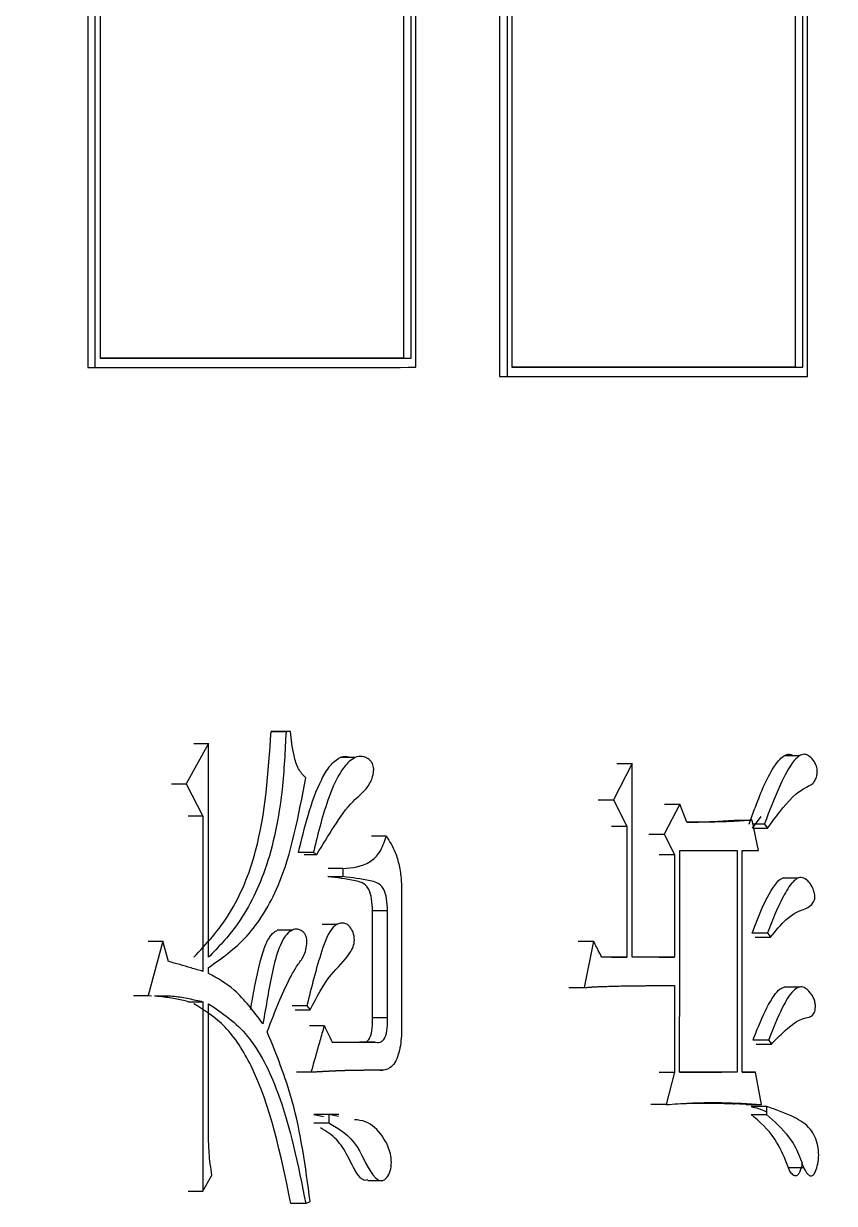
# Model space of a CAD drawing. Header units: millimetres. Extents: x 5659 to 7608, y 3628 to 5007.
# Drawn here: x 6539.54 to 6543.89, y 3838.88 to 3845.21 of the extents above; entities that cross this region are included whole.
import ezdxf

# ---------------------------------------------------------------- set-up
doc = ezdxf.new("R2010")
doc.units = ezdxf.units.MM

msp = doc.modelspace()

# ---------------------------------------------------------------- linework, layer by layer
at = {"color": 7, "linetype": 'Continuous', "lineweight": 25}
for p, q in [((6543.6813, 3852.4155), (6543.6812, 3843.362)), ((6543.723, 3843.362), (6543.723, 3852.4329)), ((6543.7479, 3843.312), (6543.7479, 3852.4433)), ((6542.1359, 3851.7844), (6542.1358, 3843.312)), ((6542.1621, 3851.7942), (6542.1621, 3843.362)), ((6542.0956, 3851.7694), (6542.0956, 3843.312)), ((6541.6202, 3843.412), (6541.6202, 3851.592)), ((6541.6468, 3843.362), (6541.6469, 3851.602)), ((6541.5798, 3851.577), (6541.5798, 3843.412)), ((6539.9242, 3850.9593), (6539.9241, 3843.3619)), ((6539.9522, 3850.9697), (6539.9521, 3843.4119)), ((6539.8852, 3850.9447), (6539.8852, 3843.3619)), ((6541.5798, 3843.412), (6541.6202, 3843.412)), ((6539.8852, 3843.3619), (6541.6069, 3843.362)), ((6539.8852, 3843.3619), (6539.9241, 3843.3619)), ((6541.6069, 3843.362), (6541.6468, 3843.362)), ((6542.0956, 3843.312), (6543.7063, 3843.312)), ((6542.0956, 3843.312), (6542.1358, 3843.312)), ((6543.6812, 3843.362), (6543.723, 3843.362)), ((6543.7063, 3843.312), (6543.7479, 3843.312)), ((6540.87, 3841.4097), (6540.9494, 3841.4097)), ((6540.973, 3841.4097), (6540.8936, 3841.4097)), ((6540.973, 3841.4097), (6540.9494, 3841.4097)), ((6540.5338, 3841.3448), (6540.4142, 3841.1285)), ((6540.4549, 3841.3448), (6540.5338, 3841.3448)), ((6540.5338, 3840.1982), (6540.5338, 3841.3448)), ((6543.7056, 3841.2785), (6543.6219, 3841.2785)), ((6541.3206, 3841.2689), (6541.2402, 3841.2689)), ((6542.8065, 3841.2367), (6542.706, 3841.0419)), ((6542.7246, 3841.2367), (6542.8065, 3841.2367)), ((6542.8065, 3840.1982), (6542.8065, 3841.2367)), ((6540.3355, 3841.1285), (6540.4142, 3841.1285)), ((6540.4142, 3841.1285), (6540.5039, 3840.9554)), ((6542.6243, 3841.0419), (6542.706, 3841.0419)), ((6542.706, 3841.0419), (6542.7786, 3840.9013)), ((6543.0619, 3841.0203), (6542.9788, 3840.8581)), ((6542.9796, 3841.0203), (6543.0619, 3841.0203)), ((6543.1005, 3840.923), (6543.0619, 3841.0203)), ((6540.5039, 3840.9554), (6540.4251, 3840.9554)), ((6540.5039, 3840.9554), (6540.5039, 3840.1224)), ((6542.6968, 3840.9013), (6542.7786, 3840.9013)), ((6542.7786, 3840.9013), (6542.7786, 3840.1982)), ((6543.3689, 3840.9338), (6543.4517, 3840.9338)), ((6543.4969, 3840.9532), (6543.4502, 3840.8906)), ((6543.4844, 3840.7715), (6543.4517, 3840.9338)), ((6543.5171, 3840.9122), (6543.4561, 3840.9122)), ((6541.4881, 3840.8472), (6541.408, 3840.8472)), ((6542.8967, 3840.8581), (6542.9788, 3840.8581)), ((6542.9788, 3840.8581), (6543.0342, 3840.7499)), ((6543.4604, 3840.8906), (6543.5334, 3840.8906)), ((6543.0619, 3840.7715), (6543.3698, 3840.7715)), ((6543.3971, 3840.7715), (6543.4844, 3840.7715)), ((6541.0965, 3840.7607), (6541.0166, 3840.7607)), ((6541.0469, 3840.7499), (6541.1141, 3840.7499)), ((6542.952, 3840.7499), (6543.0342, 3840.7499)), ((6543.0342, 3840.7499), (6543.0342, 3840.1982)), ((6541.2549, 3840.6741), (6541.1751, 3840.6741)), ((6541.2549, 3840.6741), (6541.2549, 3840.6309)), ((6541.1751, 3840.6309), (6541.2549, 3840.6309)), ((6543.6979, 3840.6233), (6543.6142, 3840.6233)), ((6541.5693, 3840.5335), (6541.5693, 3839.8845)), ((6541.4939, 3840.447), (6541.4134, 3840.447)), ((6541.4134, 3839.8737), (6541.4134, 3840.447)), ((6541.4939, 3839.8737), (6541.4939, 3840.447)), ((6540.9815, 3840.3433), (6540.9015, 3840.3433)), ((6541.2232, 3840.3745), (6541.143, 3840.3745)), ((6540.2096, 3840.2847), (6540.2882, 3840.2847)), ((6540.2882, 3840.2847), (6540.2099, 3839.9926)), ((6540.3182, 3840.1765), (6540.2882, 3840.2847)), ((6542.5179, 3840.2847), (6542.5995, 3840.2847)), ((6542.5995, 3840.2847), (6542.549, 3840.0359)), ((6543.4665, 3840.3064), (6543.5497, 3840.3064)), ((6540.5338, 3840.1116), (6540.5338, 3840.1441)), ((6542.7786, 3840.1982), (6542.6444, 3840.1982)), ((6542.6968, 3840.1982), (6542.7786, 3840.1982)), ((6543.0342, 3840.1982), (6542.8065, 3840.1982)), ((6542.952, 3840.1982), (6543.0342, 3840.1982)), ((6542.4675, 3840.0359), (6542.549, 3840.0359)), ((6543.0342, 3840.0468), (6543.0342, 3839.5816)), ((6543.706, 3840.0385), (6543.6223, 3840.0385)), ((6540.1314, 3839.9926), (6540.2099, 3839.9926)), ((6540.2099, 3839.9926), (6540.2276, 3839.9922)), ((6540.4251, 3839.9602), (6540.5039, 3839.9602)), ((6540.5039, 3839.9602), (6540.5039, 3838.9434)), ((6540.5338, 3839.2462), (6540.5338, 3839.9494)), ((6541.0613, 3839.9386), (6540.9818, 3839.9386)), ((6541.0613, 3839.9386), (6541.0789, 3839.9169)), ((6541.1553, 3839.8304), (6541.0757, 3839.8304)), ((6541.4939, 3839.8737), (6541.4134, 3839.8737)), ((6541.1963, 3839.7438), (6541.4241, 3839.7438)), ((6541.1963, 3839.7438), (6541.3437, 3839.7438)), ((6541.4241, 3839.7438), (6541.3442, 3839.7438)), ((6543.5389, 3839.7547), (6543.4559, 3839.7547)), ((6543.472, 3839.7331), (6543.5552, 3839.7331)), ((6541.0848, 3839.5816), (6541.0053, 3839.5816)), ((6541.4534, 3839.5925), (6541.4702, 3839.5925)), ((6542.952, 3839.5816), (6543.0342, 3839.5816)), ((6543.0342, 3839.5816), (6542.9899, 3839.4085)), ((6543.3698, 3839.5816), (6543.0618, 3839.5816)), ((6543.0618, 3839.5816), (6543.2868, 3839.5816)), ((6543.3698, 3839.5816), (6543.2871, 3839.5816)), ((6543.4681, 3839.5816), (6543.3971, 3839.5816)), ((6543.3971, 3839.5816), (6543.4681, 3839.5816)), ((6543.5008, 3839.4085), (6543.4681, 3839.5816)), ((6542.9899, 3839.4085), (6542.9078, 3839.4085)), ((6543.4177, 3839.4085), (6543.3491, 3839.4116)), ((6543.4179, 3839.4085), (6543.5008, 3839.4085)), ((6543.528, 3839.3977), (6543.4451, 3839.3977)), ((6543.528, 3839.3977), (6543.528, 3839.3545)), ((6541.0987, 3839.3544), (6541.1512, 3839.3442)), ((6541.1788, 3839.3544), (6541.0991, 3839.3544)), ((6541.2322, 3839.356), (6541.1526, 3839.356)), ((6541.2313, 3839.3442), (6541.1788, 3839.3544)), ((6541.1788, 3839.3544), (6541.1788, 3839.311)), ((6543.4448, 3839.3546), (6543.528, 3839.3546)), ((6541.0991, 3839.311), (6541.1788, 3839.311)), ((6543.6451, 3839.0707), (6543.7288, 3839.0707)), ((6540.5039, 3838.9434), (6540.5517, 3839.0299)), ((6541.3888, 3839.0017), (6541.4538, 3839.0017)), ((6541.4551, 3839.0017), (6541.4688, 3839.0017)), ((6540.4251, 3838.9434), (6540.5039, 3838.9434)), ((6541.0554, 3838.8785), (6540.9759, 3838.8785)), ((6541.0554, 3838.8785), (6541.0789, 3838.8893))]:
    msp.add_line(p, q, dxfattribs=at)
at = {"color": 7, "linetype": 'Continuous', "lineweight": 25, "flags": 128}
for points in [[(6543.5171, 3840.9122), (6543.5212, 3840.9067), (6543.5273, 3840.8986), (6543.5334, 3840.8906)], [(6543.0618, 3839.5816), (6543.0619, 3840.1766), (6543.0619, 3840.7715)], [(6543.3698, 3840.7715), (6543.3698, 3840.1766), (6543.3698, 3839.5816)], [(6543.3971, 3839.5816), (6543.3971, 3840.1766), (6543.3971, 3840.7715)], [(6543.5334, 3840.328), (6543.5031, 3840.328), (6543.4767, 3840.328), (6543.4505, 3840.328)], [(6543.5334, 3840.328), (6543.5416, 3840.3172), (6543.5497, 3840.3064)], [(6540.9994, 3839.9169), (6541.0282, 3839.9169), (6541.0536, 3839.9169), (6541.0789, 3839.9169)], [(6543.5389, 3839.7547), (6543.547, 3839.7439), (6543.5552, 3839.7331)]]:
    msp.add_lwpolyline(points, dxfattribs=at)
at = {"color": 7, "linetype": 'Continuous', "lineweight": 25}
for points, knots in [([(6479.4188, 3839.9833), (6481.9791, 3840.0082), (6485.5595, 3840.043), (6490.8288, 3840.3217), (6495.2932, 3840.6571), (6500.6093, 3841.2227), (6506.1783, 3841.996), (6511.9917, 3843.0061), (6517.9629, 3844.2621), (6524.039, 3845.7728), (6530.1769, 3847.5435), (6536.3421, 3849.5777), (6542.5057, 3851.8771), (6548.6425, 3854.4424), (6554.7307, 3857.2727), (6560.7502, 3860.3665), (6566.6829, 3863.7212), (6572.512, 3867.3333), (6578.2218, 3871.1989), (6583.7974, 3875.313), (6589.2246, 3879.6702), (6594.4903, 3884.2644), (6599.5816, 3889.089), (6604.4865, 3894.1366), (6609.1934, 3899.3995), (6613.6912, 3904.8695), (6617.9694, 3910.5377), (6622.0181, 3916.395), (6625.8278, 3922.4316), (6629.3894, 3928.6375), (6632.6946, 3935.0021), (6635.7355, 3941.5147), (6638.5046, 3948.1639), (6640.995, 3954.9383), (6643.2004, 3961.826), (6645.1151, 3968.8148), (6646.7336, 3975.8924), (6648.0515, 3983.0461), (6649.0644, 3990.263), (6649.7688, 3997.5302), (6650.1616, 4004.8344), (6650.2405, 4012.1623), (6650.0035, 4019.5003), (6649.4494, 4026.835), (6648.5772, 4034.1527), (6647.3869, 4041.4397), (6645.8787, 4048.6823), (6644.0537, 4055.8669), (6641.9133, 4062.9798), (6639.4594, 4070.0073), (6636.6946, 4076.9359), (6633.6219, 4083.7522), (6630.2448, 4090.4429), (6626.5672, 4096.9947), (6622.5935, 4103.3947), (6618.3285, 4109.6301), (6613.7774, 4115.6881), (6608.9454, 4121.5564), (6603.8383, 4127.2229), (6598.4617, 4132.6754), (6593.015, 4137.723), (6587.5416, 4142.3752), (6582.0834, 4146.6447), (6576.4584, 4150.6871), (6570.677, 4154.4955), (6564.7496, 4158.0636), (6558.6871, 4161.3856), (6552.5013, 4164.4559), (6546.2047, 4167.2693), (6539.811, 4169.8213), (6533.3358, 4172.1074), (6526.7981, 4174.1236), (6520.2232, 4175.8662), (6513.6504, 4177.331), (6507.1565, 4178.5125), (6500.867, 4179.4096), (6495.3433, 4179.9931), (6490.4605, 4180.3607), (6485.6364, 4180.6004), (6479.662, 4180.7175), (6474.1452, 4180.6072), (6468.876, 4180.3354), (6464.4116, 4179.998), (6459.0955, 4179.433), (6453.5265, 4178.6595), (6447.7131, 4177.6495), (6441.7419, 4176.3935), (6435.6658, 4174.8828), (6429.5279, 4173.1121), (6423.3626, 4171.0779), (6417.1991, 4168.7785), (6411.0623, 4166.2132), (6404.9741, 4163.3829), (6398.9546, 4160.2891), (6393.0219, 4156.9344), (6387.1927, 4153.3223), (6381.483, 4149.4567), (6375.9074, 4145.3426), (6370.4801, 4140.9854), (6365.2145, 4136.3912), (6360.1231, 4131.5666), (6355.2183, 4126.519), (6350.5114, 4121.256), (6346.0136, 4115.7861), (6341.7354, 4110.1178), (6337.6867, 4104.2606), (6333.8771, 4098.224), (6330.3153, 4092.0181), (6327.0105, 4085.6533), (6323.9678, 4079.1414), (6321.2058, 4072.4899), (6318.8688, 4066.2079), (6317.5903, 4062.1027), (6317.027, 4060.2943)], [0, 0, 0, 0, 0.010207, 0.014274, 0.021037, 0.028056, 0.035587, 0.043451, 0.051578, 0.059911, 0.06841, 0.077044, 0.085791, 0.094634, 0.103558, 0.112554, 0.121612, 0.130726, 0.13989, 0.149098, 0.158347, 0.167633, 0.176954, 0.186306, 0.195688, 0.205098, 0.214535, 0.223996, 0.233481, 0.242989, 0.252518, 0.262068, 0.271639, 0.281229, 0.290838, 0.300466, 0.310113, 0.319778, 0.329461, 0.339162, 0.348881, 0.358618, 0.368373, 0.378146, 0.387938, 0.397748, 0.407578, 0.417427, 0.427296, 0.437185, 0.447097, 0.457031, 0.466988, 0.47697, 0.486979, 0.497016, 0.507082, 0.517181, 0.527315, 0.537488, 0.547704, 0.556915, 0.566123, 0.575327, 0.584526, 0.593719, 0.602905, 0.612082, 0.621247, 0.630396, 0.639524, 0.64862, 0.657668, 0.666638, 0.675463, 0.683979, 0.691963, 0.697606, 0.703501, 0.71122, 0.721427, 0.725494, 0.732257, 0.739276, 0.746807, 0.754671, 0.762798, 0.771131, 0.77963, 0.788264, 0.797011, 0.805853, 0.814778, 0.823774, 0.832832, 0.841946, 0.85111, 0.860318, 0.869567, 0.878853, 0.888174, 0.897526, 0.906908, 0.916318, 0.925755, 0.935216, 0.944701, 0.954208, 0.963738, 0.973288, 0.982858, 0.992449, 1, 1, 1, 1]), ([(6539.9521, 3843.4119), (6540.1278, 3843.4119), (6540.479, 3843.4119), (6541.036, 3843.4119), (6541.4127, 3843.4119), (6541.6202, 3843.412)], [0, 0, 0, 0, 0.309921, 0.619841, 1, 1, 1, 1]), ([(6541.5798, 3843.412), (6541.4436, 3843.4119), (6541.1712, 3843.4119), (6540.632, 3843.4119), (6540.2215, 3843.4119), (6539.9521, 3843.4119)], [0, 0, 0, 0, 0.256004, 0.512008, 1, 1, 1, 1]), ([(6539.9241, 3843.3619), (6540.0999, 3843.3619), (6540.4514, 3843.3619), (6541.0272, 3843.3619), (6541.4215, 3843.3619), (6541.6468, 3843.362)], [0, 0, 0, 0, 0.300081, 0.600162, 1, 1, 1, 1]), ([(6542.1358, 3843.312), (6542.3006, 3843.312), (6542.6302, 3843.312), (6543.1692, 3843.312), (6543.5375, 3843.312), (6543.7479, 3843.312)], [0, 0, 0, 0, 0.300081, 0.600162, 1, 1, 1, 1]), ([(6542.1621, 3843.362), (6542.3268, 3843.362), (6542.6561, 3843.362), (6543.1774, 3843.362), (6543.5292, 3843.362), (6543.723, 3843.362)], [0, 0, 0, 0, 0.309921, 0.619841, 1, 1, 1, 1]), ([(6543.6812, 3843.362), (6543.5541, 3843.362), (6543.2997, 3843.362), (6542.7968, 3843.362), (6542.4132, 3843.362), (6542.1621, 3843.362)], [0, 0, 0, 0, 0.256655, 0.51331, 1, 1, 1, 1]), ([(6540.4546, 3840.1982), (6540.5221, 3840.2703), (6540.6591, 3840.4165), (6540.83, 3840.832), (6540.8545, 3841.189), (6540.8696, 3841.4097)], [0, 0, 0, 0, 0.27091, 0.549398, 1, 1, 1, 1]), ([(6540.9494, 3841.4097), (6540.9444, 3841.3055), (6540.9322, 3841.0493), (6540.8575, 3840.6731), (6540.7038, 3840.3752), (6540.5853, 3840.2518), (6540.5338, 3840.1982)], [0, 0, 0, 0, 0.214752, 0.527903, 0.794745, 1, 1, 1, 1]), ([(6540.8931, 3841.4097), (6540.8887, 3841.4097), (6540.8809, 3841.4097), (6540.873, 3841.4097), (6540.8696, 3841.4097)], [0, 0, 0, 0, 0.56, 1, 1, 1, 1]), ([(6541.0554, 3841.1609), (6541.0417, 3841.1751), (6541.0135, 3841.2041), (6540.9858, 3841.2953), (6540.9778, 3841.3661), (6540.973, 3841.4097)], [0, 0, 0, 0, 0.268422, 0.549119, 1, 1, 1, 1]), ([(6541.0166, 3840.7607), (6541.0328, 3840.8276), (6541.0662, 3840.9648), (6541.1219, 3841.1238), (6541.1834, 3841.2273), (6541.2311, 3841.2691), (6541.2701, 3841.2797), (6541.2869, 3841.2714), (6541.2921, 3841.2689)], [0, 0, 0, 0, 0.29332, 0.6021435, 0.7409074, 0.8806455, 0.9637128, 1, 1, 1, 1]), ([(6541.1142, 3840.7499), (6541.1452, 3840.8001), (6541.2072, 3840.9004), (6541.2955, 3841.0316), (6541.3727, 3841.0879), (6541.4086, 3841.1452), (6541.4185, 3841.1796), (6541.4204, 3841.2067), (6541.4184, 3841.2238), (6541.4122, 3841.24), (6541.3987, 3841.2577), (6541.3738, 3841.2733), (6541.3394, 3841.2792), (6541.2942, 3841.2569), (6541.2345, 3841.1905), (6541.1611, 3841.0224), (6541.1214, 3840.8644), (6541.097, 3840.7627), (6541.0965, 3840.7607)], [0, 0, 0, 0, 0.14, 0.280266, 0.380171, 0.409931, 0.439811, 0.452036, 0.462473, 0.472931, 0.488626, 0.51752, 0.558625, 0.598671, 0.668428, 0.787489, 0.99583, 1, 1, 1, 1]), ([(6543.434, 3840.9122), (6543.4491, 3840.953), (6543.4947, 3841.0758), (6543.5525, 3841.2129), (6543.6176, 3841.2786), (6543.6445, 3841.289), (6543.663, 3841.2866), (6543.6707, 3841.2787), (6543.6708, 3841.2785)], [0, 0, 0, 0, 0.248256, 0.747976, 0.841052, 0.91959, 0.998812, 1, 1, 1, 1]), ([(6543.5334, 3840.8906), (6543.5551, 3840.9204), (6543.6205, 3841.0101), (6543.7021, 3841.0985), (6543.7728, 3841.124), (6543.7897, 3841.1475), (6543.7974, 3841.1686), (6543.8007, 3841.1897), (6543.8, 3841.2085), (6543.7951, 3841.2282), (6543.782, 3841.2534), (6543.7614, 3841.2757), (6543.7355, 3841.2895), (6543.7062, 3841.2828), (6543.656, 3841.2361), (6543.5912, 3841.1068), (6543.5435, 3840.9852), (6543.5174, 3840.9129), (6543.5171, 3840.9122)], [0, 0, 0, 0, 0.113222, 0.341327, 0.387566, 0.408095, 0.428648, 0.444625, 0.457844, 0.471063, 0.493511, 0.536211, 0.570053, 0.604097, 0.65629, 0.801568, 0.997978, 1, 1, 1, 1]), ([(6540.5338, 3840.1441), (6540.6046, 3840.1933), (6540.7482, 3840.2931), (6540.9556, 3840.6289), (6541.0173, 3840.9575), (6541.0554, 3841.1609)], [0, 0, 0, 0, 0.270771, 0.548729, 1, 1, 1, 1]), ([(6543.1004, 3840.9232), (6543.1115, 3840.9232), (6543.162, 3840.9233), (6543.2515, 3840.9263), (6543.3296, 3840.9313), (6543.3687, 3840.9338)], [0, 0, 0, 0, 0.123403, 0.561636, 1, 1, 1, 1]), ([(6543.4517, 3840.9338), (6543.4422, 3840.9331), (6543.4279, 3840.9321), (6543.4123, 3840.9311), (6543.404, 3840.9305), (6543.3992, 3840.9302), (6543.3932, 3840.9298), (6543.3884, 3840.9295), (6543.3825, 3840.9291), (6543.3777, 3840.9288), (6543.3717, 3840.9285), (6543.3669, 3840.9282), (6543.3609, 3840.9278), (6543.3561, 3840.9276), (6543.3501, 3840.9272), (6543.3442, 3840.9269), (6543.3382, 3840.9266), (6543.3322, 3840.9263), (6543.3262, 3840.9261), (6543.319, 3840.9258), (6543.3118, 3840.9255), (6543.3058, 3840.9252), (6543.2998, 3840.925), (6543.2914, 3840.9248), (6543.2818, 3840.9245), (6543.2734, 3840.9243), (6543.2674, 3840.9241), (6543.2626, 3840.924), (6543.2566, 3840.9239), (6543.2518, 3840.9238), (6543.2457, 3840.9237), (6543.2409, 3840.9236), (6543.2349, 3840.9235), (6543.2289, 3840.9234), (6543.2229, 3840.9233), (6543.2169, 3840.9233), (6543.2121, 3840.9232), (6543.206, 3840.9232), (6543.2012, 3840.9231), (6543.1952, 3840.9231), (6543.1904, 3840.9231), (6543.1844, 3840.923), (6543.1795, 3840.923), (6543.1735, 3840.923), (6543.1687, 3840.923), (6543.1627, 3840.9229), (6543.1578, 3840.9229), (6543.1518, 3840.9229), (6543.147, 3840.9229), (6543.141, 3840.9229), (6543.1361, 3840.9229), (6543.1301, 3840.9229), (6543.1253, 3840.9229), (6543.1192, 3840.9229), (6543.1144, 3840.9229), (6543.1078, 3840.9229), (6543.1035, 3840.923), (6543.1005, 3840.923)], [0, 0, 0, 0, 0.082056, 0.123084, 0.133341, 0.153855, 0.164112, 0.184626, 0.194883, 0.215397, 0.225654, 0.246168, 0.256425, 0.276939, 0.287196, 0.30771, 0.328224, 0.338481, 0.358995, 0.379509, 0.400023, 0.420537, 0.430794, 0.451308, 0.492336, 0.51285, 0.523107, 0.543621, 0.553878, 0.574392, 0.584649, 0.605163, 0.61542, 0.635934, 0.656448, 0.666705, 0.687219, 0.697476, 0.71799, 0.728247, 0.748761, 0.759018, 0.779532, 0.789789, 0.810303, 0.82056, 0.841074, 0.851331, 0.871845, 0.882102, 0.902616, 0.912873, 0.933387, 0.943644, 0.964158, 0.974415, 1, 1, 1, 1]), ([(6541.2549, 3840.6741), (6541.3049, 3840.6781), (6541.3749, 3840.6836), (6541.4567, 3840.7576), (6541.4775, 3840.8169), (6541.4881, 3840.8472)], [0, 0, 0, 0, 0.550462, 0.77054, 1, 1, 1, 1]), ([(6541.4881, 3840.8472), (6541.5052, 3840.8201), (6541.5337, 3840.7749), (6541.558, 3840.6913), (6541.5694, 3840.6137), (6541.5694, 3840.5603), (6541.5693, 3840.5335)], [0, 0, 0, 0, 0.330967, 0.5510788, 0.7748601, 1, 1, 1, 1]), ([(6541.0966, 3840.7607), (6541.0981, 3840.7598), (6541.1017, 3840.7575), (6541.1076, 3840.7539), (6541.112, 3840.7512), (6541.1142, 3840.7499)], [0, 0, 0, 0, 0.255027, 0.627514, 1, 1, 1, 1]), ([(6541.4134, 3840.447), (6541.4127, 3840.4687), (6541.4115, 3840.5115), (6541.3937, 3840.5728), (6541.3575, 3840.601), (6541.2845, 3840.617), (6541.2233, 3840.6247), (6541.1747, 3840.6309)], [0, 0, 0, 0, 0.130153, 0.256408, 0.38449, 0.511557, 1, 1, 1, 1]), ([(6541.4939, 3840.447), (6541.4932, 3840.4687), (6541.492, 3840.5116), (6541.4741, 3840.5728), (6541.4379, 3840.601), (6541.3649, 3840.617), (6541.3035, 3840.6247), (6541.2549, 3840.6309)], [0, 0, 0, 0, 0.13003, 0.256202, 0.384291, 0.511395, 1, 1, 1, 1]), ([(6543.4503, 3840.328), (6543.469, 3840.377), (6543.5067, 3840.4754), (6543.56, 3840.572), (6543.5992, 3840.6181), (6543.6114, 3840.621), (6543.6142, 3840.6217)], [0, 0, 0, 0, 0.419977, 0.842492, 0.96479, 1, 1, 1, 1]), ([(6543.5497, 3840.3064), (6543.577, 3840.3399), (6543.6212, 3840.3941), (6543.6898, 3840.4447), (6543.7399, 3840.4575), (6543.772, 3840.4803), (6543.7834, 3840.5), (6543.7872, 3840.5123), (6543.7881, 3840.5258), (6543.7855, 3840.5445), (6543.7757, 3840.5727), (6543.7571, 3840.6045), (6543.7295, 3840.6248), (6543.7013, 3840.6284), (6543.6628, 3840.6005), (6543.6211, 3840.5344), (6543.5751, 3840.4369), (6543.5474, 3840.3653), (6543.5335, 3840.3283), (6543.5334, 3840.328)], [0, 0, 0, 0, 0.157954, 0.255242, 0.35249, 0.401724, 0.417192, 0.427834, 0.438557, 0.45242, 0.478029, 0.52635, 0.573066, 0.619079, 0.658607, 0.768684, 0.881292, 0.999134, 1, 1, 1, 1]), ([(6540.7595, 3839.9183), (6540.7666, 3839.9579), (6540.7852, 3840.063), (6540.8122, 3840.1942), (6540.8505, 3840.2935), (6540.8787, 3840.3311), (6540.8963, 3840.3391), (6540.9015, 3840.3414)], [0, 0, 0, 0, 0.246919, 0.654828, 0.820581, 0.946757, 1, 1, 1, 1]), ([(6540.8488, 3839.7979), (6540.8705, 3839.8559), (6540.9095, 3839.9602), (6540.9654, 3840.0782), (6541.0086, 3840.1555), (6541.0406, 3840.1943), (6541.0575, 3840.2387), (6541.0625, 3840.2728), (6541.0607, 3840.2998), (6541.0549, 3840.318), (6541.043, 3840.3344), (6541.0234, 3840.3472), (6540.9972, 3840.3514), (6540.9662, 3840.337), (6540.9363, 3840.3031), (6540.8859, 3840.1908), (6540.8581, 3840.0269), (6540.8335, 3839.8883), (6540.8252, 3839.8412)], [0, 0, 0, 0, 0.1508023, 0.2709956, 0.3310658, 0.3838686, 0.4145429, 0.4453603, 0.4595077, 0.473787, 0.4897829, 0.5152396, 0.5501128, 0.5845227, 0.6315599, 0.6798073, 0.8910095, 1, 1, 1, 1]), ([(6541.0789, 3839.9169), (6541.1142, 3839.9846), (6541.1765, 3840.1043), (6541.27, 3840.1824), (6541.3103, 3840.2513), (6541.3195, 3840.2923), (6541.3103, 3840.3331), (6541.2933, 3840.3633), (6541.2709, 3840.3805), (6541.2474, 3840.3833), (6541.2243, 3840.3772), (6541.18, 3840.3427), (6541.1221, 3840.1849), (6541.0856, 3840.0369), (6541.0613, 3839.9386)], [0, 0, 0, 0, 0.207965, 0.368358, 0.401514, 0.432917, 0.464664, 0.497814, 0.528601, 0.558738, 0.58913, 0.619745, 0.747266, 1, 1, 1, 1]), ([(6542.6444, 3840.1982), (6542.638, 3840.2105), (6542.6273, 3840.2312), (6542.6123, 3840.26), (6542.6038, 3840.2765), (6542.5995, 3840.2847)], [0, 0, 0, 0, 0.428366, 0.714182, 1, 1, 1, 1]), ([(6540.5039, 3840.1224), (6540.4827, 3840.1287), (6540.4411, 3840.1408), (6540.3792, 3840.1588), (6540.3386, 3840.1706), (6540.3182, 3840.1765)], [0, 0, 0, 0, 0.344184, 0.672092, 1, 1, 1, 1]), ([(6540.8252, 3839.8412), (6540.7758, 3839.9079), (6540.6883, 3840.0263), (6540.5807, 3840.0857), (6540.5338, 3840.1116)], [0, 0, 0, 0, 0.563817, 1, 1, 1, 1]), ([(6542.549, 3840.0359), (6542.5525, 3840.0362), (6542.5596, 3840.0368), (6542.5686, 3840.0374), (6542.5775, 3840.0381), (6542.5846, 3840.0386), (6542.5935, 3840.0392), (6542.6006, 3840.0397), (6542.6077, 3840.0401), (6542.6149, 3840.0404), (6542.622, 3840.0408), (6542.6344, 3840.0412), (6542.6718, 3840.0424), (6542.7215, 3840.0439), (6542.7782, 3840.0451), (6542.8136, 3840.0454), (6542.8384, 3840.0457), (6542.8508, 3840.0458), (6542.8578, 3840.0459), (6542.8649, 3840.0459), (6542.8719, 3840.046), (6542.8808, 3840.0461), (6542.8878, 3840.0461), (6542.8967, 3840.0462), (6542.9037, 3840.0462), (6542.9108, 3840.0463), (6542.9178, 3840.0463), (6542.9249, 3840.0464), (6542.9337, 3840.0464), (6542.9407, 3840.0464), (6542.9495, 3840.0465), (6542.9566, 3840.0465), (6542.9636, 3840.0465), (6542.9707, 3840.0466), (6542.9777, 3840.0466), (6542.9847, 3840.0466), (6542.99, 3840.0466), (6542.9944, 3840.0466), (6542.9988, 3840.0467), (6543.0023, 3840.0467), (6543.0067, 3840.0467), (6543.0102, 3840.0467), (6543.0146, 3840.0467), (6543.0181, 3840.0467), (6543.0217, 3840.0467), (6543.0267, 3840.0467), (6543.0309, 3840.0467), (6543.0342, 3840.0468)], [0, 0, 0, 0, 0.021887, 0.043773, 0.054717, 0.076603, 0.087547, 0.109433, 0.120377, 0.13132, 0.153207, 0.16415, 0.207923, 0.383017, 0.470564, 0.558111, 0.601884, 0.623771, 0.634714, 0.645657, 0.667544, 0.678487, 0.700374, 0.711317, 0.733204, 0.744147, 0.755091, 0.776977, 0.787921, 0.809807, 0.820751, 0.842637, 0.853581, 0.864524, 0.886411, 0.897354, 0.908297, 0.919241, 0.924712, 0.935656, 0.941127, 0.952071, 0.957542, 0.968486, 0.973957, 0.979429, 1, 1, 1, 1]), ([(6543.4557, 3839.7547), (6543.4685, 3839.7873), (6543.5022, 3839.873), (6543.5486, 3839.9695), (6543.5954, 3840.0292), (6543.615, 3840.0351), (6543.6223, 3840.0373)], [0, 0, 0, 0, 0.283457, 0.74635, 0.905734, 1, 1, 1, 1]), ([(6543.5552, 3839.7331), (6543.5743, 3839.7528), (6543.6321, 3839.8124), (6543.7048, 3839.8727), (6543.7655, 3839.8771), (6543.7813, 3839.8938), (6543.7869, 3839.9074), (6543.79, 3839.924), (6543.7905, 3839.943), (6543.7869, 3839.9648), (6543.7731, 3839.9963), (6543.7512, 3840.0226), (6543.7241, 3840.0415), (6543.6974, 3840.0386), (6543.6569, 3840.0095), (6543.6021, 3839.9112), (6543.5625, 3839.8169), (6543.5393, 3839.7558), (6543.5389, 3839.7547)], [0, 0, 0, 0, 0.107766, 0.324959, 0.382514, 0.397632, 0.412828, 0.427374, 0.444539, 0.463227, 0.487605, 0.551575, 0.589695, 0.627994, 0.678884, 0.799951, 0.99622, 1, 1, 1, 1]), ([(6540.2438, 3839.9918), (6540.2449, 3839.9916), (6540.2531, 3839.9906), (6540.2646, 3839.9896), (6540.2747, 3839.9887)], [0, 0, 0, 0, 0.127487, 1, 1, 1, 1]), ([(6540.2541, 3839.9915), (6540.2867, 3839.9918), (6540.3449, 3839.9923), (6540.428, 3839.9773), (6540.4786, 3839.9659), (6540.5039, 3839.9602)], [0, 0, 0, 0, 0.387204, 0.693369, 1, 1, 1, 1]), ([(6540.4247, 3839.9602), (6540.4015, 3839.9657), (6540.3516, 3839.9775), (6540.3011, 3839.9839), (6540.274, 3839.9874)], [0, 0, 0, 0, 0.464247, 1, 1, 1, 1]), ([(6540.9755, 3838.8785), (6540.921, 3839.1413), (6540.8458, 3839.504), (6540.6297, 3839.8399), (6540.5124, 3839.9132), (6540.4546, 3839.9494)], [0, 0, 0, 0, 0.571246, 0.788502, 1, 1, 1, 1]), ([(6540.5338, 3839.9494), (6540.6071, 3839.8997), (6540.7565, 3839.7986), (6540.9473, 3839.4173), (6541.0141, 3839.0843), (6541.0554, 3838.8785)], [0, 0, 0, 0, 0.2692448, 0.5481753, 1, 1, 1, 1]), ([(6541.5693, 3839.8845), (6541.5699, 3839.849), (6541.5711, 3839.7783), (6541.5593, 3839.6894), (6541.5346, 3839.6319), (6541.501, 3839.5948), (6541.4719, 3839.5934), (6541.4532, 3839.5924)], [0, 0, 0, 0, 0.261044, 0.518862, 0.648585, 0.774158, 1, 1, 1, 1]), ([(6541.0848, 3839.5816), (6541.0935, 3839.612), (6541.1095, 3839.6687), (6541.133, 3839.7517), (6541.1479, 3839.8041), (6541.1553, 3839.8304)], [0, 0, 0, 0, 0.367076, 0.683538, 1, 1, 1, 1]), ([(6541.1553, 3839.8304), (6541.1621, 3839.816), (6541.1758, 3839.7871), (6541.1895, 3839.7583), (6541.1963, 3839.7438)], [0, 0, 0, 0, 0.500001, 1, 1, 1, 1]), ([(6541.3772, 3839.7451), (6541.3807, 3839.7465), (6541.3894, 3839.7502), (6541.4049, 3839.773), (6541.4144, 3839.8182), (6541.4137, 3839.855), (6541.4134, 3839.8737)], [0, 0, 0, 0, 0.1155788, 0.2906974, 0.6408722, 1, 1, 1, 1]), ([(6541.4241, 3839.7438), (6541.4337, 3839.742), (6541.4486, 3839.7391), (6541.4685, 3839.749), (6541.4855, 3839.7726), (6541.4949, 3839.8184), (6541.4942, 3839.8551), (6541.4939, 3839.8737)], [0, 0, 0, 0, 0.227751, 0.352705, 0.480942, 0.73722, 1, 1, 1, 1]), ([(6541.0789, 3838.8893), (6541.0542, 3839.074), (6541.0106, 3839.4008), (6540.8978, 3839.6776), (6540.8488, 3839.7979)], [0, 0, 0, 0, 0.565186, 1, 1, 1, 1]), ([(6541.4532, 3839.5924), (6541.4494, 3839.5924), (6541.4438, 3839.5924), (6541.4362, 3839.5924), (6541.4305, 3839.5924), (6541.4249, 3839.5924), (6541.4192, 3839.5923), (6541.4135, 3839.5923), (6541.4078, 3839.5923), (6541.4022, 3839.5923), (6541.3965, 3839.5923), (6541.3908, 3839.5922), (6541.3851, 3839.5922), (6541.3795, 3839.5922), (6541.3738, 3839.5921), (6541.3681, 3839.5921), (6541.3624, 3839.592), (6541.3567, 3839.592), (6541.3511, 3839.5919), (6541.3454, 3839.5919), (6541.3397, 3839.5918), (6541.334, 3839.5917), (6541.3283, 3839.5917), (6541.3226, 3839.5916), (6541.3169, 3839.5915), (6541.3112, 3839.5914), (6541.3056, 3839.5913), (6541.2999, 3839.5912), (6541.2942, 3839.591), (6541.2885, 3839.5909), (6541.2828, 3839.5908), (6541.2771, 3839.5906), (6541.2714, 3839.5905), (6541.2657, 3839.5903), (6541.26, 3839.5901), (6541.2543, 3839.5899), (6541.2486, 3839.5897), (6541.2429, 3839.5895), (6541.2372, 3839.5893), (6541.2315, 3839.5891), (6541.2258, 3839.5889), (6541.2201, 3839.5886), (6541.2144, 3839.5884), (6541.2087, 3839.5881), (6541.203, 3839.5879), (6541.1973, 3839.5876), (6541.1916, 3839.5874), (6541.1859, 3839.5871), (6541.1801, 3839.5868), (6541.1744, 3839.5865), (6541.1687, 3839.5862), (6541.163, 3839.5859), (6541.1573, 3839.5856), (6541.1516, 3839.5853), (6541.1459, 3839.585), (6541.1402, 3839.5847), (6541.1344, 3839.5844), (6541.1287, 3839.5841), (6541.123, 3839.5838), (6541.1173, 3839.5834), (6541.1116, 3839.5831), (6541.1059, 3839.5828), (6541.1001, 3839.5825), (6541.0931, 3839.5821), (6541.088, 3839.5818), (6541.0848, 3839.5816)], [0, 0, 0, 0, 0.0309241, 0.0463862, 0.0618483, 0.0773103, 0.0927724, 0.1082345, 0.1236965, 0.1391586, 0.1546207, 0.1700827, 0.1855448, 0.2010069, 0.216469, 0.231931, 0.2473931, 0.2628552, 0.2783172, 0.2937793, 0.3092414, 0.3247034, 0.3401655, 0.3556276, 0.3710896, 0.3865517, 0.4020138, 0.4174758, 0.4329379, 0.4484, 0.4638621, 0.4793241, 0.4947862, 0.5102483, 0.5257103, 0.5411724, 0.5566345, 0.5720965, 0.5875586, 0.6030207, 0.6184828, 0.6339448, 0.6494069, 0.664869, 0.680331, 0.6957931, 0.7112552, 0.7267172, 0.7421793, 0.7576414, 0.7731034, 0.7885655, 0.8040276, 0.8194896, 0.8349517, 0.8504138, 0.8658758, 0.8813379, 0.8968, 0.9122621, 0.9277241, 0.9431862, 0.9586483, 0.9741103, 1, 1, 1, 1]), ([(6542.9899, 3839.4085), (6543.0319, 3839.4113), (6543.0791, 3839.4145), (6543.1366, 3839.4172), (6543.1941, 3839.4192), (6543.3177, 3839.4209), (6543.43, 3839.4133), (6543.5008, 3839.4085)], [0, 0, 0, 0, 0.2447343, 0.2753248, 0.336506, 0.5812465, 1, 1, 1, 1]), ([(6543.0826, 3839.4143), (6543.1235, 3839.4158), (6543.186, 3839.4181), (6543.2987, 3839.4152), (6543.3398, 3839.4136), (6543.3558, 3839.4129), (6543.3564, 3839.4128), (6543.3567, 3839.4128)], [0, 0, 0, 0, 0.537965, 0.821873, 0.950268, 0.983843, 1, 1, 1, 1]), ([(6543.4448, 3839.3977), (6543.4715, 3839.3916), (6543.4998, 3839.3852), (6543.5265, 3839.369), (6543.528, 3839.3681)], [0, 0, 0, 0, 0.943062, 1, 1, 1, 1]), ([(6543.528, 3839.3546), (6543.5703, 3839.3178), (6543.6338, 3839.2624), (6543.7039, 3839.1485), (6543.7269, 3839.0593), (6543.7545, 3839.0293), (6543.7654, 3839.0248), (6543.7741, 3839.0265), (6543.783, 3839.0348), (6543.7938, 3839.0552), (6543.8038, 3839.0906), (6543.8096, 3839.1382), (6543.8044, 3839.1904), (6543.7887, 3839.2384), (6543.7486, 3839.3006), (6543.6604, 3839.3507), (6543.5805, 3839.3812), (6543.5302, 3839.397), (6543.528, 3839.3977)], [0, 0, 0, 0, 0.1930812, 0.2901568, 0.3867544, 0.4079782, 0.4214469, 0.4325975, 0.4437544, 0.4622043, 0.496546, 0.5338287, 0.5720704, 0.6152668, 0.6592885, 0.7890274, 0.9907551, 1, 1, 1, 1]), ([(6541.1788, 3839.311), (6541.2344, 3839.2784), (6541.3354, 3839.2192), (6541.3939, 3839.0406), (6541.4534, 3838.9979), (6541.4805, 3839.0028), (6541.5022, 3839.0318), (6541.5154, 3839.0742), (6541.515, 3839.1227), (6541.5012, 3839.1808), (6541.458, 3839.2583), (6541.3914, 3839.3196), (6541.3363, 3839.3254), (6541.3163, 3839.3275)], [0, 0, 0, 0, 0.247601, 0.449259, 0.486524, 0.522863, 0.561727, 0.602638, 0.642741, 0.6832, 0.762195, 0.913729, 1, 1, 1, 1]), ([(6543.7197, 3839.0974), (6543.7177, 3839.0865), (6543.7142, 3839.0675), (6543.7055, 3839.0454), (6543.697, 3839.0316), (6543.6881, 3839.0254), (6543.6787, 3839.0254), (6543.6665, 3839.033), (6543.6515, 3839.0532), (6543.6245, 3839.1249), (6543.566, 3839.2534), (6543.4901, 3839.3168), (6543.4449, 3839.3546)], [0, 0, 0, 0, 0.052352, 0.091245, 0.123383, 0.145705, 0.168025, 0.200351, 0.251226, 0.32, 0.595425, 1, 1, 1, 1]), ([(6541.3877, 3839.0042), (6541.383, 3839.0027), (6541.3698, 3838.9985), (6541.3256, 3839.034), (6541.2871, 3839.1283), (6541.2192, 3839.2322), (6541.1646, 3839.2657), (6541.1344, 3839.2841)], [0, 0, 0, 0, 0.045578, 0.128146, 0.446444, 0.694721, 1, 1, 1, 1]), ([(6540.5517, 3839.0299), (6540.5458, 3839.0697), (6540.5352, 3839.1408), (6540.5342, 3839.214), (6540.5338, 3839.2462)], [0, 0, 0, 0, 0.558835, 1, 1, 1, 1])]:
    msp.add_open_spline(points, degree=3, knots=knots, dxfattribs=at)

doc.saveas('drawing.dxf')
